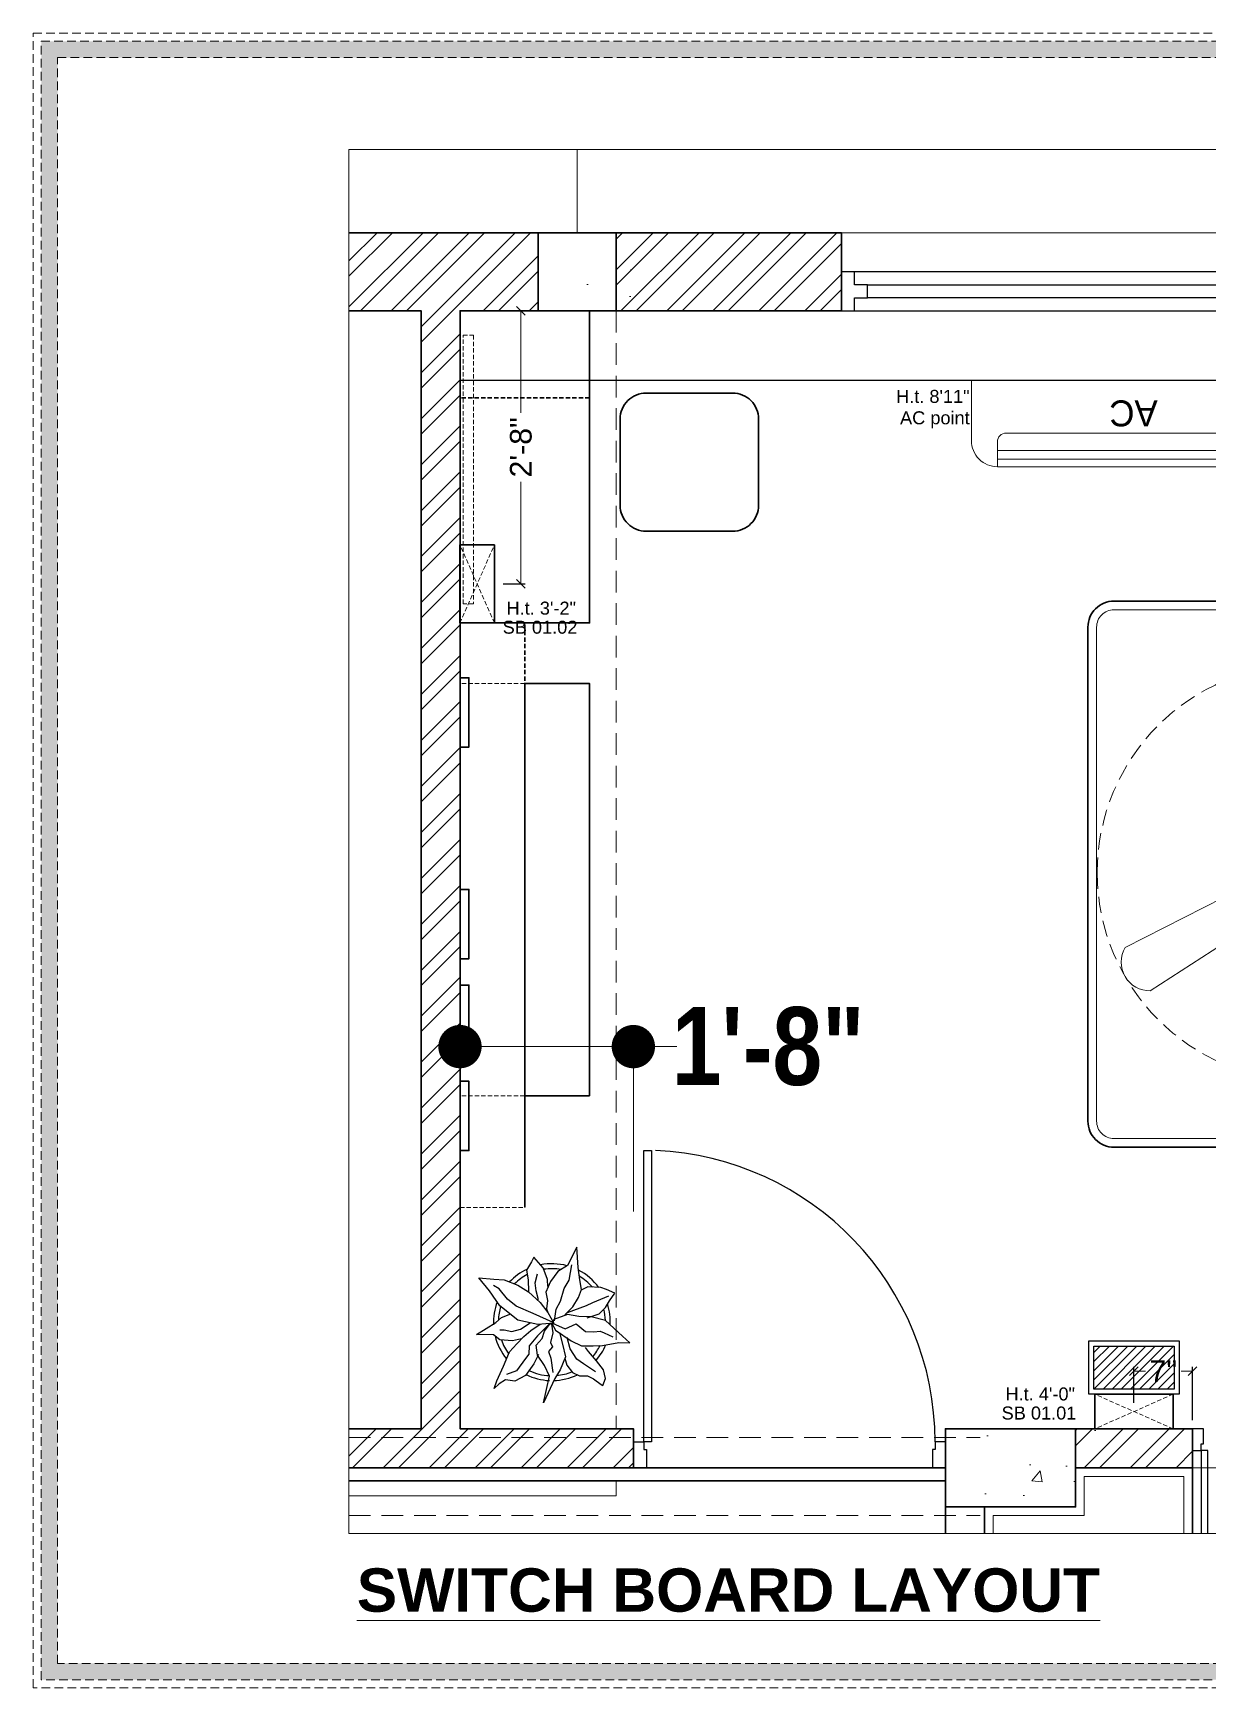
# Model space of a CAD drawing. Header units: millimetres. Extents: x 56222 to 3066687, y -650199 to -121287.
# Drawn here: x 134387.3 to 134522.8, y -183853.9 to -183663 of the extents above; entities that cross this region are included whole.
import ezdxf

# ---------------------------------------------------------------- set-up
doc = ezdxf.new("R2010")
doc.units = ezdxf.units.MM
doc.header["$MEASUREMENT"] = 0
doc.header["$PDMODE"] = 35
for name, pattern in [('DASHED', [0.75, 0.5, -0.25]), ('DASHED2', [0.375, 0.25, -0.125]), ('DASHEDX2', [1.5, 1, -0.5])]:
    doc.linetypes.add(name, pattern=pattern)
doc.layers.get('Defpoints').update_dxf_attribs({"color": 220})
for name, color, linetype in [('09ELECTRICAL', 5, 'Continuous'), ('AR DOOR', 40, 'Continuous'), ('AR ELE-5', 134, 'Continuous'), ('AR HATCH-7', 7, 'Continuous')]:
    doc.layers.add(name, color=color, linetype=linetype)
for name, color, linetype, lineweight in [('COLUMN', 1, 'Continuous', 30), ('DIM.', 250, 'Continuous', 13), ('dim05', 1, 'Continuous', 13), ('Dimension', 10, 'DASHEDX2', 20), ('el', 7, 'Continuous', 20), ('ELEC-wires', 1, 'DASHED2', 13), ('Electrical', 84, 'Continuous', 30), ('ELEVATION', 250, 'Continuous', 9), ('FUR1', 22, 'Continuous', 0), ('FURNITURE', 32, 'Continuous', 9), ('furniture dimensions', 1, 'DASHED', 0), ('FURNITURE-1', 252, 'Continuous', 13), ('GROUND FLOOR', 7, 'Continuous', 9), ('GROUND FLOOR  ( PLINE )', 251, 'Continuous', 30), ('Labelling', 1, 'Continuous', 25), ('Text', 7, 'Continuous', 15), ('wall', 7, 'Continuous', 30), ('XX~SLAB ( BEAM )~ ( DIM )', 7, 'Continuous', 9)]:
    doc.layers.add(name, color=color, linetype=linetype, lineweight=lineweight)
doc.layers.add('XX~SLAB ( PLINE )', color=251, linetype='Continuous', plot=False)
doc.styles.add('Arial', font='arial.ttf')
doc.styles.add('Cn_BT_9 ( BOLD )', font='swisscb.ttf', dxfattribs={"height": 9})
doc.styles.get("Standard").update_dxf_attribs({"font": 'arial.ttf', "height": 6})
doc.styles.add('TEXT', font='eurr____.ttf')
doc.dimstyles.new('Cn_BT_9 ( BOLD )', dxfattribs={"dimtxt": 9, "dimasz": 5, "dimexe": 1.5, "dimexo": 0, "dimgap": 0.09, "dimtad": 0, "dimzin": 3, "dimdsep": 46, "dimlunit": 4, "dimtxsty": 'Cn_BT_9 ( BOLD )', "dimblk": 'DOT', "dimcen": 0.09, "dimdle": 1.5, "dimclrd": 251, "dimclre": 251, "dimclrt": 5, "dimadec": 0, "dimazin": 0, "dimtfac": 0.75, "dimtofl": 0, "dimtmove": 0, "dimatfit": 3, "dimfxl": 0, "dimtolj": 1, "dimtzin": 0, "dimlwd": 15, "dimlwe": 15, "dimarcsym": 0})
doc.dimstyles.new('ISO-25', dxfattribs={"dimtxt": 2.5, "dimasz": 1, "dimexe": 0.5, "dimexo": 1, "dimtad": 0, "dimdec": 1, "dimlunit": 4, "dimtxsty": 'Standard', "dimblk": 'OBLIQUE', "dimcen": 2.5, "dimclrd": 1, "dimclre": 1, "dimclrt": 5, "dimadec": 0, "dimazin": 0, "dimtfac": 1, "dimtdec": 1, "dimtmove": 0, "dimatfit": 3, "dimfxl": 1, "dimlwd": -1, "dimarcsym": 0})

# ---------------------------------------------------------------- blocks, each defined once
blk = doc.blocks.new('ARPLS010')
at = {"linetype": 'ByBlock'}
for p, q in [((0.121, 0.605), (-0.013, 0.459)), ((0.179, 0.666), (0.121, 0.605)), ((0.174, 0.573), (0.179, 0.666)), ((0.2, 0.432), (0.174, 0.573)), ((-0.278, 0.467), (-0.295, 0.42)), ((-0.248, 0.54), (-0.278, 0.467)), ((-0.182, 0.493), (-0.248, 0.54)), ((-0.222, 0.484), (-0.164, 0.347)), ((-0.125, 0.459), (-0.182, 0.493)), ((-0.072, 0.404), (-0.125, 0.459)), ((-0.013, 0.459), (-0.044, 0.336)), ((0.077, 0.412), (0.091, 0.447)), ((0.091, 0.447), (0.125, 0.522)), ((0.203, 0.352), (0.2, 0.432)), ((0.409, 0.44), (0.33, 0.38)), ((0.484, 0.459), (0.409, 0.44)), ((0.542, 0.434), (0.484, 0.459)), ((0.533, 0.42), (0.542, 0.434)), ((-0.295, 0.42), (-0.302, 0.309)), ((-0.302, 0.309), (-0.276, 0.258)), ((-0.164, 0.347), (-0.139, 0.295)), ((-0.139, 0.295), (-0.08, 0.131)), ((-0.038, 0.302), (-0.072, 0.404)), ((-0.044, 0.336), (-0.049, 0.232)), ((0.015, 0.209), (0.08, 0.288)), ((0.082, 0.358), (0.077, 0.412)), ((0.08, 0.288), (0.082, 0.358)), ((0.204, 0.254), (0.203, 0.352)), ((0.252, 0.313), (0.216, 0.287)), ((0.33, 0.38), (0.252, 0.313)), ((0.425, 0.373), (0.356, 0.269)), ((0.459, 0.303), (0.485, 0.354)), ((0.459, 0.236), (0.459, 0.303)), ((0.485, 0.354), (0.533, 0.42)), ((-0.469, 0.226), (-0.643, 0.216)), ((-0.643, 0.216), (-0.485, 0.134)), ((-0.359, 0.148), (-0.49, 0.172)), ((-0.362, 0.24), (-0.469, 0.226)), ((-0.278, 0.254), (-0.362, 0.24)), ((-0.287, 0.106), (-0.359, 0.148)), ((-0.21, 0.227), (-0.278, 0.254)), ((-0.132, 0.18), (-0.21, 0.227)), ((-0.063, 0.111), (-0.132, 0.18)), ((-0.049, 0.232), (-0.065, 0.135)), ((0.056, 0.114), (0.015, 0.209)), ((0.068, 0.032), (0.16, 0.165)), ((0.227, 0.157), (0.132, 0.131)), ((0.16, 0.165), (0.204, 0.254)), ((0.318, 0.213), (0.227, 0.157)), ((0.356, 0.269), (0.318, 0.213)), ((0.368, 0.128), (0.432, 0.176)), ((0.432, 0.176), (0.459, 0.236)), ((-0.485, 0.134), (-0.433, 0.051)), ((-0.433, 0.051), (-0.349, -0.011)), ((-0.18, 0.073), (-0.287, 0.106)), ((-0.111, 0.036), (-0.18, 0.073)), ((-0.013, 0.022), (-0.111, 0.036)), ((-0.084, -0.034), (0.007, 0.018)), ((0.003, 0.011), (-0.076, -0.16)), ((-0.065, 0.135), (-0.024, 0.018)), ((-0.024, 0.018), (0.009, 0.005)), ((0.006, -0.002), (0.068, 0.032)), ((0.007, 0.018), (0.02, -0.121)), ((0.009, 0.005), (0.056, 0.114)), ((0.017, -0.002), (0.091, 0.009)), ((0.088, 0.065), (0.187, 0.091)), ((0.091, 0.009), (0.173, -0.011)), ((0.173, -0.011), (0.212, 0.004)), ((0.187, 0.091), (0.297, 0.116)), ((0.212, 0.004), (0.252, -0.03)), ((0.297, 0.116), (0.408, 0.071)), ((0.309, 0.109), (0.368, 0.128)), ((0.309, -0.01), (0.43, 0.006)), ((0.408, 0.071), (0.482, 0.024)), ((0.482, 0.024), (0.689, -0.072)), ((-0.464, -0.073), (-0.558, -0.152)), ((-0.366, -0.036), (-0.464, -0.073)), ((-0.336, -0.142), (-0.413, -0.121)), ((-0.306, -0.033), (-0.366, -0.036)), ((-0.349, -0.011), (-0.256, -0.05)), ((-0.269, -0.135), (-0.336, -0.142)), ((-0.193, -0.113), (-0.269, -0.135)), ((-0.259, -0.2), (-0.168, -0.1)), ((-0.256, -0.05), (-0.185, -0.038)), ((-0.185, -0.038), (-0.114, -0.046)), ((-0.168, -0.1), (-0.084, -0.034)), ((-0.114, -0.046), (-0.093, -0.036)), ((0.02, -0.121), (-0.017, -0.291)), ((0.01, -0.014), (0.017, -0.002)), ((0.078, -0.064), (0.01, -0.014)), ((0.016, -0.023), (0.116, -0.122)), ((0.07, -0.179), (0.018, -0.1)), ((0.138, -0.083), (0.078, -0.064)), ((0.116, -0.122), (0.201, -0.195)), ((0.197, -0.135), (0.138, -0.083)), ((0.283, -0.123), (0.197, -0.135)), ((0.252, -0.03), (0.309, -0.01)), ((0.277, -0.114), (0.357, -0.156)), ((0.37, -0.064), (0.283, -0.123)), ((0.462, -0.021), (0.37, -0.064)), ((0.689, -0.072), (0.462, -0.021)), ((-0.558, -0.152), (-0.517, -0.172)), ((-0.517, -0.172), (-0.447, -0.216)), ((-0.447, -0.216), (-0.363, -0.202)), ((-0.363, -0.202), (-0.263, -0.2)), ((-0.318, -0.29), (-0.259, -0.2)), ((-0.076, -0.16), (-0.138, -0.304)), ((0.059, -0.27), (0.005, -0.185)), ((0.08, -0.342), (0.059, -0.27)), ((0.121, -0.239), (0.07, -0.179)), ((0.184, -0.299), (0.121, -0.239)), ((0.141, -0.261), (0.16, -0.336)), ((0.201, -0.195), (0.272, -0.198)), ((0.272, -0.198), (0.311, -0.225)), ((0.311, -0.225), (0.415, -0.304)), ((0.357, -0.156), (0.455, -0.226)), ((0.455, -0.226), (0.503, -0.317)), ((-0.368, -0.496), (-0.363, -0.408)), ((-0.363, -0.408), (-0.318, -0.29)), ((-0.199, -0.38), (-0.287, -0.45)), ((-0.138, -0.304), (-0.199, -0.38)), ((-0.017, -0.291), (-0.141, -0.446)), ((-0.042, -0.432), (-0.071, -0.352)), ((0.064, -0.446), (0.066, -0.407)), ((0.066, -0.407), (0.08, -0.342)), ((0.16, -0.336), (0.15, -0.445)), ((0.252, -0.362), (0.184, -0.299)), ((0.376, -0.416), (0.252, -0.362)), ((0.502, -0.472), (0.376, -0.416)), ((0.415, -0.304), (0.447, -0.388)), ((0.503, -0.317), (0.494, -0.398)), ((0.494, -0.398), (0.528, -0.452)), ((-0.382, -0.625), (-0.368, -0.496)), ((-0.269, -0.533), (-0.382, -0.625)), ((-0.287, -0.45), (-0.314, -0.498)), ((-0.141, -0.446), (-0.269, -0.533)), ((0.002, -0.48), (-0.042, -0.432)), ((0.104, -0.646), (0.002, -0.48)), ((0.106, -0.5), (0.104, -0.646)), ((0.15, -0.445), (0.106, -0.5)), ((0.567, -0.494), (0.502, -0.472)), ((0.528, -0.452), (0.567, -0.494))]:
    blk.add_line(p, q, dxfattribs=at)
for radius, start, end in [(0.5, 87.2367, 107.9154), (0.458, 91.6596, 104.0784), (0.5, 49.0791, 67.0324), (0.5, 126.2799, 152.7042), (0.458, 130.7647, 148.9789), (0.458, 49.8461, 63.9764), (0.458, 5.0517, 21.9108), (0.5, 1.3782, 25.7565), (0.5, 164.9216, 191.0302), (0.458, 169.9629, 188.6517), (0.458, 334.5625, 357.1532), (0.5, 333.6991, 357.5577), (0.5, 205.1623, 226.3204), (0.458, 207.232, 224.0819), (0.5, 283.5324, 308.8712), (0.458, 289.266, 306.1107), (0.5, 249.553, 272.4234), (0.458, 252.8522, 267.711)]:
    blk.add_arc((0, 0), radius, start, end, dxfattribs=at)
blk = doc.blocks.new('*U20')
for points in [[(0, 0), (0, 1120), (30, 1120), (30, 0)], [(-40, 0), (0, 0), (0, -30), (10, -30), (10, -100), (-40, -100)], [(1160, 0), (1120, 0), (1120, -30), (1110, -30), (1110, -100), (1160, -100)]]:
    blk.add_lwpolyline(points, close=True)
at = {"layer": 'AR ELE-5', "linetype": 'ByBlock', "ltscale": 15}
blk.add_arc((-1.6, -0.7), 1121.6, 0.03474, 87.62699, dxfattribs=at)
blk = doc.blocks.new('fan')
at = {"layer": 'Electrical', "lineweight": 15, "ltscale": 20}
for p, q in [((3300835.29, -509900.78), (3300836.47, -509923.43)), ((3300841.81, -509923.43), (3300842.99, -509900.78)), ((3300838.47, -509924.57), (3300838.47, -509920.25)), ((3300839.81, -509920.28), (3300839.81, -509924.57)), ((3300831.66, -509931.77), (3300811.45, -509942.07)), ((3300866.83, -509942.07), (3300846.62, -509931.77)), ((3300829.93, -509935.08), (3300833.64, -509932.93)), ((3300834.31, -509934.09), (3300830.57, -509936.25)), ((3300847.68, -509936.23), (3300843.97, -509934.09)), ((3300844.64, -509932.93), (3300848.38, -509935.09)), ((3300815.3, -509948.74), (3300834.33, -509936.39)), ((3300843.95, -509936.39), (3300862.98, -509948.74))]:
    blk.add_line(p, q, dxfattribs=at)
at = {"layer": 'Electrical', "linetype": 'DASHED', "lineweight": 15, "ltscale": 5}
blk.add_circle((3300839.14, -509930.53), 32, dxfattribs=at)
at = {"layer": 'Electrical', "lineweight": 15, "ltscale": 20}
for centre, major_axis, start_param, end_param in [((3300839.14, -509902.94), (3.12, 3.12), -0.272136, 1.842967), ((3300839.13, -509920.5), (0.501, 0.501), -0.465536, 1.983618), ((3300839.14, -509930.53), (4.24, -4.24), 3.14161, 9.424795), ((3300839.14, -509930.53), (3.77, -3.77), 1.749190548672175e-05, 6.283202799085073), ((3300837.1, -509923.08), (0.51, 0.51), 2.863014, 4.257784), ((3300839.14, -509926.42), (2.27, -2.27), 2.565057, 2.951308), ((3300839.14, -509926.42), (2.27, 2.27), 0.19032, 0.57657), ((3300841.18, -509923.08), (0.51, -0.51), 5.167028, 6.561799), ((3300839.14, -509930.53), (0.943, 0.943), 1.570814, 7.853999), ((3300831.67, -509932.49), (0.51, -0.51), 0.978238, 2.373008), ((3300835.59, -509932.58), (2.27, -2.27), 3.855511, 4.241762), ((3300842.69, -509932.58), (2.27, 2.27), 5.183051, 5.569301), ((3300846.61, -509932.49), (0.51, -0.51), 2.339416, 3.734186), ((3300830.46, -509935.55), (0.501, -0.501), 3.199655, 5.648809), ((3300835.59, -509932.58), (2.27, -2.27), 4.659452, 5.045703), ((3300842.69, -509932.58), (2.27, 2.27), 4.37911, 4.765361), ((3300847.83, -509935.54), (0.501, 0.501), 3.723254, 6.172408), ((3300833.71, -509936.02), (0.51, 0.51), -1.325776, 0.068994), ((3300844.57, -509936.02), (0.51, -0.51), 3.072633, 4.467404), ((3300815.25, -509944.32), (3.12, -3.12), 3.393055, 5.508159), ((3300863.03, -509944.32), (3.12, -3.12), 5.48745, 7.602554)]:
    blk.add_ellipse(centre, major_axis=major_axis, ratio=1, start_param=start_param, end_param=end_param, dxfattribs=at)
blk = doc.blocks.new('ac paln')
at = {"layer": 'Electrical', "lineweight": 15}
for p, q in [((389238.69, -37646.36), (389238.69, -37610.34)), ((389238.69, -37610.34), (389245.67, -37610.34)), ((389245.81, -37613.35), (389248.68, -37613.35)), ((389246.82, -37643.35), (389246.82, -37613.35)), ((389247.82, -37643.35), (389247.82, -37613.35)), ((389248.68, -37613.35), (389248.68, -37643.35)), ((389248.68, -37643.35), (389248.68, -37613.35)), ((389244.81, -37642.35), (389244.81, -37614.35)), ((389245.81, -37643.35), (389248.68, -37643.35)), ((389248.68, -37643.35), (389248.68, -37643.35)), ((389245.67, -37646.36), (389238.69, -37646.36))]:
    blk.add_line(p, q, dxfattribs=at)
for centre, start, end in [((389245.67, -37613.35), 0, 90), ((389245.67, -37643.35), 270, 0)]:
    blk.add_arc(centre, 3.01, start, end, dxfattribs=at)
at = {"layer": 'Electrical', "lineweight": 15, "extrusion": (0, 0, -1)}
for centre, start_param, end_param in [((389245.81, -37614.35), -0.785398, 0.785398), ((389245.81, -37642.35), 3.926991, 5.497787)]:
    blk.add_ellipse(centre, major_axis=(-0.71, 0.71), ratio=1, start_param=start_param, end_param=end_param, dxfattribs=at)
at = {"layer": 'Text', "style": 'TEXT'}
blk.add_text('AC', height=3, rotation=270, dxfattribs=at).set_placement((389241.02, -37624.87))
blk = doc.blocks.new('6616')
at = {"color": 242, "linetype": 'DASHED', "true_color": 0xcd2027}
for p, q in [((386784.79, -36915.77), (386775.78, -36911.78)), ((386784.79, -36911.78), (386775.78, -36915.77))]:
    blk.add_line(p, q, dxfattribs=at)
at = {"layer": 'ELEC-wires', "color": 5, "linetype": 'ByBlock', "lineweight": 30, "ltscale": 4}
blk.add_lwpolyline([(386775.78, -36911.78), (386784.79, -36911.78), (386784.79, -36915.77), (386775.78, -36915.77)], close=True, dxfattribs=at)
blk = doc.blocks.new('_Oblique')
at = {"layer": 'wall', "color": 0, "lineweight": -2}
blk.add_line((-0.5, -0.5), (0.5, 0.5), dxfattribs=at)
blk = doc.blocks.new('*D290')
at = {"layer": 'Defpoints', "color": 0, "lineweight": 30, "transparency": 16777216}
for p in [(134438.17, -183695.01), (134443.55, -183695.01), (134440.5, -183726.53)]:
    blk.add_point(p, dxfattribs=at)
at = {"layer": 'dim05', "color": 1, "linetype": 'Continuous', "lineweight": -2, "transparency": 16777216}
for p, q in [((134439.17, -183695.01), (134444.05, -183695.01)), ((134441.5, -183726.53), (134444.05, -183726.53))]:
    blk.add_line(p, q, dxfattribs=at)
at = {"layer": 'dim05', "color": 1, "linetype": 'Continuous', "transparency": 16777216}
for p, q in [((134443.55, -183695.01), (134443.55, -183706.8)), ((134443.55, -183726.53), (134443.55, -183714.74))]:
    blk.add_line(p, q, dxfattribs=at)
at = {"layer": 'dim05', "color": 1, "transparency": 16777216}
for p, rotation in [((134443.55, -183695.01), 90), ((134443.55, -183726.53), 270)]:
    blk.add_blockref('_Oblique', p, dxfattribs=dict(at, rotation=rotation))
at = {"layer": 'dim05', "color": 5, "lineweight": 25, "transparency": 16777216, "insert": (134443.55, -183710.77), "char_height": 2.5, "attachment_point": 5, "rotation": 90, "style": 'Arial'}
blk.add_mtext('2\'-8"', dxfattribs=at)
blk = doc.blocks.new('*D291')
at = {"layer": 'Defpoints', "color": 0, "lineweight": 30, "transparency": 16777216}
for p in [(134521.02, -183817.35), (134514.27, -183822.02), (134521.02, -183824.01)]:
    blk.add_point(p, dxfattribs=at)
at = {"layer": 'dim05', "color": 1, "linetype": 'Continuous', "lineweight": -2, "transparency": 16777216}
for p, q in [((134514.27, -183821.02), (134514.27, -183816.85)), ((134521.02, -183823.01), (134521.02, -183816.85))]:
    blk.add_line(p, q, dxfattribs=at)
at = {"layer": 'dim05', "color": 1, "linetype": 'Continuous', "transparency": 16777216}
for p, q in [((134514.27, -183817.35), (134515.6, -183817.35)), ((134521.02, -183817.35), (134519.7, -183817.35))]:
    blk.add_line(p, q, dxfattribs=at)
at = {"layer": 'dim05', "color": 1, "transparency": 16777216, "rotation": 180}
blk.add_blockref('_Oblique', (134514.27, -183817.35), dxfattribs=at)
at = {"layer": 'dim05', "color": 1, "transparency": 16777216}
blk.add_blockref('_Oblique', (134521.02, -183817.35), dxfattribs=at)
at = {"layer": 'dim05', "color": 5, "lineweight": 25, "transparency": 16777216, "insert": (134517.65, -183817.35), "char_height": 2.5, "attachment_point": 5, "style": 'Arial'}
blk.add_mtext('7"', dxfattribs=at)
blk = doc.blocks.new('GF')
at = {"color": 9, "true_color": 0xc7c8ca}
blk.add_lwpolyline([(133536.56, -183540.16), (133537.74, -183540.16), (133537.74, -183571.16), (133536.56, -183571.16)], close=True, dxfattribs=at)
at = {"layer": 'FURNITURE', "color": 9, "lineweight": 30, "true_color": 0xc7c8ca}
for p, q in [((133682.2, -183543.34), (133682.2, -183570.84)), ((133543.67, -183627.92), (133551.14, -183627.92))]:
    blk.add_line(p, q, dxfattribs=at)
at = {"layer": 'FURNITURE', "color": 9, "lineweight": 25, "true_color": 0xc7c8ca}
blk.add_line((133536.2, -183545.34), (133686.7, -183545.34), dxfattribs=at)
at = {"layer": 'FURNITURE', "color": 9, "linetype": 'DASHED', "lineweight": 30, "true_color": 0xc7c8ca}
blk.add_line((133543.67, -183640.78), (133543.67, -183573.36), dxfattribs=at)
at = {"layer": 'FURNITURE', "color": 9, "linetype": 'DASHED', "lineweight": 20, "true_color": 0xc7c8ca}
blk.add_line((133551.14, -183627.92), (133536.2, -183627.92), dxfattribs=at)
at = {"layer": 'FURNITURE', "color": 9, "lineweight": 30, "true_color": 0xc7c8ca}
for points in [[(133536.2, -183537.34), (133551.14, -183537.34), (133551.14, -183573.36), (133536.2, -183573.36)], [(133683.7, -183633.84), (133683.7, -183570.84), (133685.2, -183570.84), (133685.2, -183633.84)], [(133536.2, -183579.68), (133537.23, -183579.68), (133537.23, -183587.68), (133536.2, -183587.68)], [(133536.2, -183604.1), (133537.23, -183604.1), (133537.23, -183612.1), (133536.2, -183612.1)], [(133536.2, -183615.13), (133537.23, -183615.13), (133537.23, -183623.12), (133536.2, -183623.12)], [(133536.2, -183626.23), (133537.23, -183626.23), (133537.23, -183634.23), (133536.2, -183634.23)], [(133682.19, -183633.84), (133667.19, -183633.84), (133667.19, -183661.34), (133682.19, -183661.34)]]:
    blk.add_lwpolyline(points, close=True, dxfattribs=at)
for points in [[(133682.2, -183543.34), (133682.2, -183570.84), (133667.2, -183570.84), (133667.2, -183543.34), (133682.2, -183543.34)], [(133543.67, -183640.78), (133543.67, -183580.36), (133551.14, -183580.36), (133551.14, -183627.92)]]:
    blk.add_lwpolyline(points, dxfattribs=at)
for points in [[(133557.67, -183546.83), (133567.64, -183546.83, -0.414214), (133570.64, -183549.83), (133570.64, -183559.78, -0.414214), (133567.64, -183562.78), (133557.67, -183562.78, -0.414214), (133554.67, -183559.78), (133554.67, -183549.83, -0.414214)], [(133608.63, -183630.84), (133608.63, -183573.84, -0.414214), (133611.63, -183570.84), (133686.7, -183570.84), (133686.7, -183633.84), (133611.63, -183633.84, -0.414214)]]:
    blk.add_lwpolyline(points, format="xyb", close=True, dxfattribs=at)
at = {"layer": 'FURNITURE', "color": 9, "true_color": 0xc7c8ca}
blk.add_lwpolyline([(133609.63, -183630.84), (133609.63, -183573.84, -0.414214), (133611.63, -183571.84), (133683.7, -183571.84), (133683.7, -183632.84), (133611.63, -183632.84, -0.414214)], format="xyb", close=True, dxfattribs=at)
at = {"layer": 'FURNITURE', "color": 9, "linetype": 'DASHED', "lineweight": 20, "true_color": 0xc7c8ca}
blk.add_lwpolyline([(133536.2, -183640.79), (133543.67, -183640.79), (133543.67, -183580.36), (133536.2, -183580.36)], close=True, dxfattribs=at)
at = {"layer": 'Labelling', "color": 9, "linetype": 'DASHED2', "lineweight": 0, "ltscale": 10, "true_color": 0xc7c8ca}
blk.add_line((133682.2, -183543.34), (133682.19, -183667.34), dxfattribs=at)
blk = doc.blocks.new('FLOOR LT.')
at = {"layer": '09ELECTRICAL'}
h = blk.add_hatch(dxfattribs=at)
h.set_pattern_fill('ANSI31', color=256, scale=6.05916, angle=180, style=0)
h.set_pattern_definition([(225, (8190.6031, -14293.93296), (0.535559115, -0.535559115), [])])
h.paths.add_polyline_path([(0.56, -5.52), (-8.83, -5.52), (-8.83, -0.49), (0.56, -0.49)])
for points in [[(1.17, -6.13), (-9.43, -6.13), (-9.43, 0.12), (1.17, 0.12)], [(0.56, -5.52), (-8.83, -5.52), (-8.83, -0.49), (0.56, -0.49)]]:
    blk.add_lwpolyline(points, close=True, dxfattribs=at)
blk = doc.blocks.new('_Dot')
at = {"color": 0, "linetype": 'ByBlock', "lineweight": -2}
blk.add_line((-0.5, 0), (-1, 0), dxfattribs=at)
at = {"color": 0, "linetype": 'ByBlock', "const_width": 0.5}
blk.add_lwpolyline([(-0.25, 0, 1), (0.25, 0, 1)], format="xyb", close=True, dxfattribs=at)
blk = doc.blocks.new('*D505')
at = {"layer": 'Defpoints', "color": 0, "lineweight": 30, "transparency": 16777216}
for p in [(134456.52, -183779.91), (134436.52, -183798.46), (134456.52, -183798.92)]:
    blk.add_point(p, dxfattribs=at)
at = {"layer": 'FUR1', "color": 251, "lineweight": 15, "transparency": 16777216}
for p, q in [((134436.52, -183798.46), (134436.52, -183778.41)), ((134456.52, -183798.92), (134456.52, -183778.41)), ((134441.52, -183779.91), (134451.52, -183779.91)), ((134456.52, -183779.91), (134461.52, -183779.91))]:
    blk.add_line(p, q, dxfattribs=at)
at = {"layer": 'FUR1', "color": 251, "lineweight": 15, "transparency": 16777216, "xscale": 5, "yscale": 5, "zscale": 5, "rotation": 180}
blk.add_blockref('_Dot', (134436.52, -183779.91), dxfattribs=at)
at = {"layer": 'FUR1', "color": 251, "lineweight": 15, "transparency": 16777216, "xscale": 5, "yscale": 5, "zscale": 5}
blk.add_blockref('_Dot', (134456.52, -183779.91), dxfattribs=at)
at = {"layer": 'FUR1', "color": 5, "lineweight": 30, "transparency": 16777216, "insert": (134472.07, -183779.91), "char_height": 9, "attachment_point": 5, "style": 'Cn_BT_9 ( BOLD )'}
blk.add_mtext('\\A1;1\'-8"', dxfattribs=at)

msp = doc.modelspace()

# ---------------------------------------------------------------- hatches: boundary and pattern name
at = {"layer": 'AR HATCH-7', "lineweight": 18, "true_color": 0x939598, "transparency": 33554687}
h = msp.add_hatch(dxfattribs=at)
h.set_pattern_fill('ANSI32', color=252, scale=10)
h.set_pattern_definition([(45, (611.6163, -231.3896), (-2.65165043, 2.65165043), []), (45, (613.384, -231.3896), (-2.65165043, 2.65165043), [])])
h.paths.add_polyline_path([(134456.524, -183825.01), (134423.717, -183825.01), (134423.717, -183828.51), (134456.524, -183828.51), (134456.524, -183827.01)])
h.paths.add_polyline_path([(134436.524, -183695.01), (134445.524, -183695.01), (134445.524, -183686.01), (134423.717, -183686.01), (134423.717, -183695.01), (134432.024, -183695.01), (134432.024, -183824.01), (134423.717, -183824.01), (134423.717, -183825.01), (134456.524, -183825.01), (134456.524, -183824.01), (134436.524, -183824.01)])
h.paths.add_polyline_path([(134480.524, -183686.01), (134454.524, -183686.01), (134454.524, -183695.01), (134480.524, -183695.01)])
h = msp.add_hatch(dxfattribs=at)
h.set_pattern_fill('ANSI32', color=252, scale=10)
h.set_pattern_definition([(45, (607.6163, -231.3896), (-2.65165043, 2.65165043), []), (45, (609.384, -231.3896), (-2.65165043, 2.65165043), [])])
h.paths.add_polyline_path([(134521.024, -183824.01), (134507.524, -183824.01), (134507.524, -183828.51), (134521.024, -183828.51)])
at = {"layer": 'Dimension', "true_color": 0xd39e00}
h = msp.add_hatch(color=42, dxfattribs=at)
h.paths.add_polyline_path([(134388.221, -183663.92), (134388.221, -183852.958), (134656.789, -183852.958), (134656.789, -183663.92)])
h.paths.add_polyline_path([(134390.106, -183665.805), (134654.904, -183665.805), (134654.904, -183851.073), (134390.106, -183851.073)], flags=16)
at = {"layer": 'FURNITURE-1', "lineweight": 18, "true_color": 0xc7c8ca}
h = msp.add_hatch(dxfattribs=at)
h.set_pattern_fill('AR-CONC', color=9, scale=2)
h.set_pattern_definition([(50, (611.616, -231.39), (14.34520365, -1.2550427), [1.5, -16.5]), (355, (611.616, -231.39), (-2.7750267, 15.0438427), [1.2, -13.2]), (100.4514445, (612.812, -231.494), (11.5701769, 13.7887998), [1.2748038, -14.0228422]), (46.1842, (611.616, -227.39), (21.3448266, -3.3103856), [2.25, -24.75]), (96.635635, (613.395, -227.666), (18.693239, 19.482372), [1.9122068, -21.0342752]), (351.184164, (611.616, -227.39), (18.693239, 19.482372), [1.8, -19.8]), (21, (613.616, -228.39), (11.93814104, -8.0523778), [1.5, -16.5]), (326, (613.616, -228.39), (4.8663066, 14.5030009), [1.2, -13.2]), (71.451445, (614.611, -229.06), (16.8044475, 6.45062306), [1.2748038, -14.0228422]), (37.5, (611.6163, -231.3896), (0.24319711, 6.65787708), [0, -13.04, 0, -13.4, 0, -13.25]), (7.5, (611.616, -231.39), (5.26139075, 7.88823424), [0, -7.64, 0, -12.74, 0, -5.05]), (327.5, (607.1563, -231.3896), (10.67644872, -0.45109743), [0, -5, 0, -15.6, 0, -20.7]), (317.5, (605.156, -231.39), (11.6637234, 2.00209965), [0, -6.5, 0, -10.36, 0, -14.7])])
h.paths.add_polyline_path([(134511.524, -183824.01), (134496.524, -183824.01), (134496.524, -183833.01), (134511.524, -183833.01)])
h.paths.add_polyline_path([(134459.024, -183686.01), (134450.024, -183686.01), (134450.024, -183695.01), (134451.464, -183695.01), (134459.024, -183695.01)])
h.paths.add_polyline_path([(134591.524, -183686.01), (134582.524, -183686.01), (134582.524, -183701.01), (134591.524, -183701.01)])

# ---------------------------------------------------------------- linework, layer by layer
msp.add_lwpolyline([(134521.024, -183826.509), (134522.024, -183826.509), (134522.024, -183825.759), (134522.274, -183825.759), (134522.274, -183824.008), (134521.024, -183824.008)], close=True)
msp.add_lwpolyline([(134522.774, -183836.081), (134522.774, -183826.509), (134522.024, -183826.509), (134522.024, -183836.081)])
at = {"layer": 'COLUMN'}
for points in [[(134445.524, -183686.01), (134454.524, -183686.01), (134454.524, -183695.01), (134445.524, -183695.01)], [(134507.524, -183824.01), (134507.524, -183833.01), (134492.524, -183833.01), (134492.524, -183824.01)]]:
    msp.add_lwpolyline(points, close=True, dxfattribs=at)
at = {"layer": 'Dimension', "color": 42, "true_color": 0xd39e00, "elevation": 0.119}
for points in [[(134387.279, -183662.978), (134657.731, -183662.978), (134657.731, -183853.901), (134387.279, -183853.901)], [(134388.221, -183663.92), (134656.789, -183663.92), (134656.789, -183852.958), (134388.221, -183852.958)], [(134390.106, -183665.805), (134654.904, -183665.805), (134654.904, -183851.073), (134390.106, -183851.073)]]:
    msp.add_lwpolyline(points, close=True, dxfattribs=at)
at = {"layer": 'ELEVATION', "lineweight": 0}
msp.add_lwpolyline([(134423.717, -183676.404), (134608.969, -183676.404), (134608.969, -183836.081), (134423.717, -183836.081)], close=True, dxfattribs=at)
at = {"layer": 'FURNITURE', "lineweight": 30}
for points in [[(134423.717, -183828.51), (134492.524, -183828.51), (134492.524, -183830.01), (134423.717, -183830.01)], [(134521.024, -183836.081), (134521.024, -183828.51), (134507.524, -183828.51)], [(134497.024, -183833.01), (134497.024, -183836.081)]]:
    msp.add_lwpolyline(points, dxfattribs=at)
at = {"layer": 'FURNITURE', "lineweight": 5}
msp.add_lwpolyline([(134423.717, -183830.01), (134454.524, -183830.01), (134454.524, -183831.722), (134423.717, -183831.722)], dxfattribs=at)
at = {"layer": 'FURNITURE'}
for points in [[(134508.524, -183829.51), (134508.524, -183834.01), (134498.024, -183834.01)], [(134520.024, -183836.081), (134520.024, -183829.51), (134508.524, -183829.51)], [(134498.024, -183834.01), (134498.024, -183836.081)]]:
    msp.add_lwpolyline(points, dxfattribs=at)
at = {"layer": 'furniture dimensions', "color": 9, "lineweight": 30, "true_color": 0xc7c8ca}
msp.add_lwpolyline([(134436.524, -183695.01), (134451.464, -183695.01), (134451.464, -183705.053), (134436.524, -183705.053)], close=True, dxfattribs=at)
at = {"layer": 'GROUND FLOOR'}
for p, q in [((134591.524, -183686.01), (134423.717, -183686.01)), ((134432.024, -183695.01), (134432.024, -183824.01)), ((134582.524, -183695.01), (134436.524, -183695.01)), ((134436.524, -183695.01), (134436.524, -183824.01)), ((134432.024, -183824.01), (134423.717, -183824.01)), ((134436.524, -183824.01), (134454.524, -183824.01)), ((134492.524, -183824.01), (134492.524, -183836.081)), ((134521.024, -183824.01), (134492.524, -183824.01)), ((134521.024, -183824.01), (134521.024, -183828.51)), ((134454.524, -183828.51), (134423.717, -183828.51)), ((134582.524, -183828.51), (134511.524, -183828.51)), ((134497.024, -183833.01), (134497.024, -183836.081))]:
    msp.add_line(p, q, dxfattribs=at)
at = {"layer": 'GROUND FLOOR  ( PLINE )'}
for points in [[(134423.717, -183686.01), (134480.524, -183686.01), (134480.524, -183695.01), (134436.524, -183695.01), (134436.524, -183824.01), (134456.524, -183824.01), (134456.524, -183828.51), (134423.717, -183828.51)], [(134423.717, -183824.01), (134432.024, -183824.01), (134432.024, -183695.01), (134423.717, -183695.01)], [(134492.524, -183836.081), (134492.524, -183824.01), (134521.024, -183824.01), (134521.024, -183828.51), (134507.524, -183828.51)], [(134497.024, -183833.01), (134497.024, -183836.081)]]:
    msp.add_lwpolyline(points, dxfattribs=at)
at = {"layer": 'Labelling', "color": 251, "linetype": 'DASHED2', "lineweight": 0, "ltscale": 10, "true_color": 0x636466}
for p, q in [((134454.524, -183695.01), (134454.524, -183824.01)), ((134423.717, -183825.01), (134496.519, -183825.01)), ((134423.717, -183834.01), (134496.519, -183834.01))]:
    msp.add_line(p, q, dxfattribs=at)
at = {"layer": 'XX~SLAB ( BEAM )~ ( DIM )'}
msp.add_lwpolyline([(134450.024, -183676.404), (134450.024, -183686.01), (134423.717, -183686.01)], dxfattribs=at)
at = {"layer": 'XX~SLAB ( PLINE )'}
msp.add_lwpolyline([(134546.524, -183690.51), (134545.024, -183690.51), (134545.024, -183692.01), (134543.524, -183692.01), (134543.524, -183693.51), (134483.524, -183693.51), (134483.524, -183692.01), (134482.024, -183692.01), (134482.024, -183690.51), (134480.524, -183690.51), (134480.524, -183695.01), (134482.024, -183695.01), (134482.024, -183693.51), (134483.524, -183693.51), (134483.524, -183692.01), (134543.524, -183692.01), (134543.524, -183693.51), (134545.024, -183693.51), (134545.024, -183695.01), (134546.524, -183695.01), (134546.524, -183690.51), (134480.524, -183690.51), (134480.524, -183695.01), (134546.524, -183695.01)], close=True, dxfattribs=at)

# ---------------------------------------------------------------- block references
at = {"xscale": 13.47973786482115, "yscale": 13.47973786482115, "zscale": 13.47973786482115, "rotation": 270.106449045987}
msp.add_blockref('ARPLS010', (134447.121, -183811.707), dxfattribs=at)
at = {"layer": '09ELECTRICAL', "linetype": 'Continuous', "transparency": 33554687, "xscale": 0.9844334334397289, "yscale": 0.9844334334397289, "zscale": 0.9844334334397289}
msp.add_blockref('FLOOR LT.', (134518.341, -183813.992), dxfattribs=at)
at = {"layer": 'AR DOOR', "linetype": 'ByBlock', "lineweight": -2, "extrusion": (0, 0, -1), "xscale": -0.02999999999997555, "yscale": 0.02999999999997555, "zscale": -0.02999999999997555}
msp.add_blockref('*U20', (-134457.724, -183825.51), dxfattribs=at)
at = {"layer": 'dim05', "color": 1, "lineweight": 35, "xscale": -0.7500069902881101, "yscale": 0.7500069902881101, "zscale": 0.7500069902881101}
msp.add_blockref('fan', (2610186.459, 198691.637), dxfattribs=at)
at = {"layer": 'el', "color": 18, "true_color": 0x000000, "rotation": 270}
msp.add_blockref('ac paln', (172141.873, 205535.673), dxfattribs=at)
at = {"layer": 'el', "color": 1, "transparency": 33554687, "rotation": 270}
msp.add_blockref('6616', (171352.281, 203053.755), dxfattribs=at)
at = {"layer": 'el', "color": 1, "transparency": 33554687}
msp.add_blockref('6616', (-252266.014, -146908.239), dxfattribs=at)
at = {"layer": 'furniture dimensions', "color": 18, "lineweight": 30, "true_color": 0x000000}
msp.add_blockref('GF', (900.327, -157.674), dxfattribs=at)

# ---------------------------------------------------------------- texts
at = {"layer": 'DIM.', "color": 1, "insert": (134424.616, -183840.111), "char_height": 5, "attachment_point": 1}
msp.add_mtext_dynamic_manual_height_columns('{\\fArial|b1|i0|c0|p34;\\LSWITCH BOARD LAYOUT}', width=111.55884, gutter_width=1, heights=[0], dxfattribs=at)
at = {"layer": 'Electrical', "color": 240, "true_color": 0xed1f24, "transparency": 33554687}
for s, p in [('H.t. 8\'11"', (134486.824, -183705.643)), ('H.t. 3\'-2"', (134441.893, -183730.074)), ('H.t. 4\'-0"', (134499.452, -183820.738))]:
    msp.add_text(s, height=1.5, dxfattribs=at).set_placement(p)
at = {"layer": 'Electrical', "color": 5, "transparency": 33554687}
for s, p in [('AC point', (134487.283, -183708.113)), ('SB 01.02', (134441.441, -183732.272)), ('SB 01.01', (134499.001, -183822.936))]:
    msp.add_text(s, height=1.5, dxfattribs=at).set_placement(p)

# ---------------------------------------------------------------- dimensions: what is measured, and where the dimension line sits
at = {"layer": 'dim05', "color": 27, "lineweight": 25, "true_color": 0x7d5120, "transparency": 33554687}
dim = msp.add_linear_dim(base=(134443.549, -183695.01), p1=(134440.497, -183726.532), p2=(134438.17, -183695.01), angle=90, dimstyle='ISO-25', override={"dimdec": 0, "dimtxsty": 'Arial'}, dxfattribs=at)
dim.commit()
dim.dimension.update_dxf_attribs({"geometry": '*D290', "text_midpoint": (134443.549, -183710.771)})
dim = msp.add_linear_dim(base=(134521.024, -183817.354), p1=(134514.274, -183822.016), p2=(134521.024, -183824.008), dimstyle='ISO-25', override={"dimdec": 0, "dimtxsty": 'Arial'}, dxfattribs=at)
dim.commit()
dim.dimension.update_dxf_attribs({"geometry": '*D291', "text_midpoint": (134517.649, -183817.354)})
at = {"layer": 'FUR1', "color": 18, "lineweight": 30, "true_color": 0x000000}
dim = msp.add_linear_dim(base=(134456.518, -183779.91), p1=(134436.524, -183798.464), p2=(134456.518, -183798.919), dimstyle='Cn_BT_9 ( BOLD )', dxfattribs=at)
dim.commit()
dim.dimension.update_dxf_attribs({"geometry": '*D505', "text_midpoint": (134472.067, -183779.91)})

doc.saveas('drawing.dxf')
